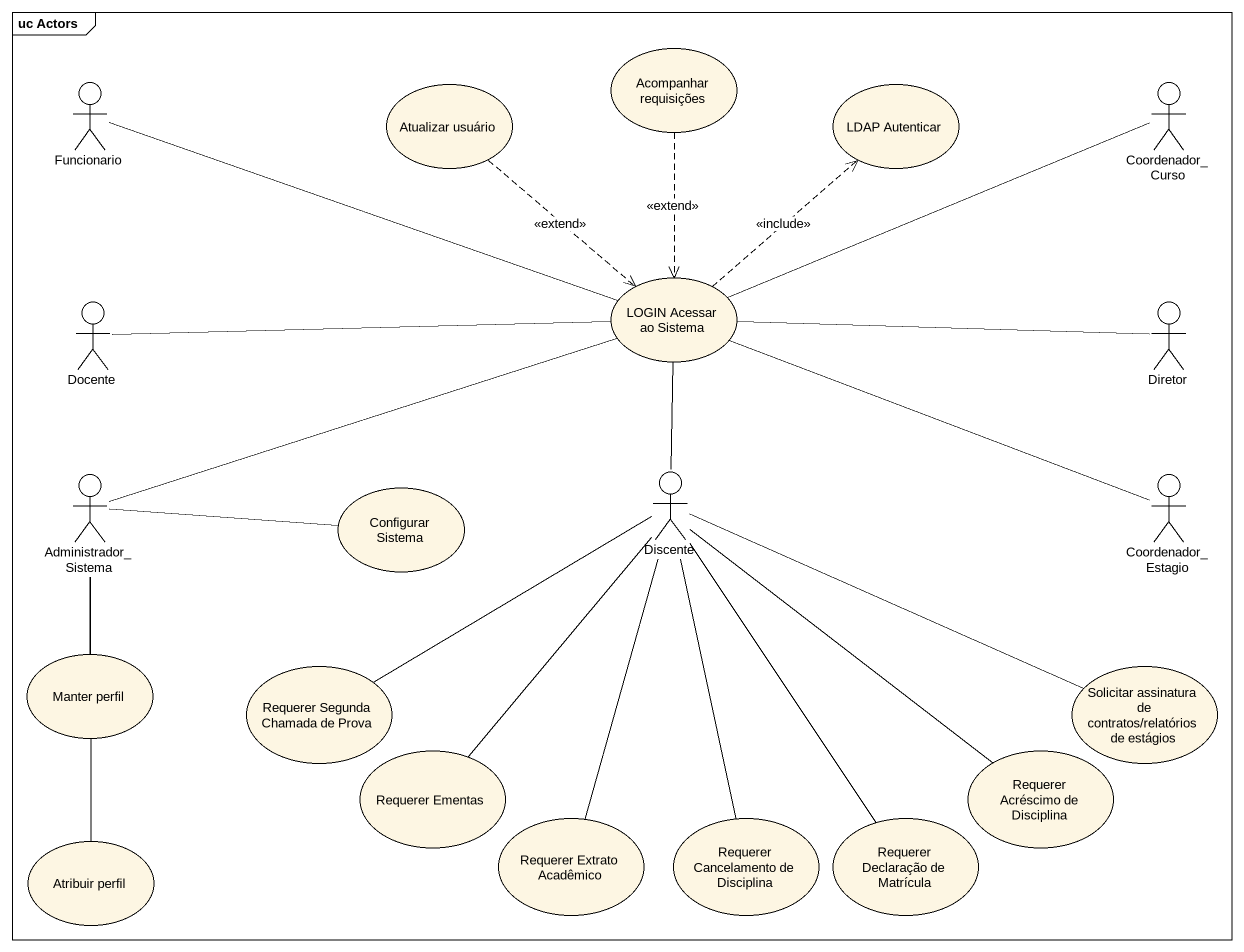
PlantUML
@startuml
mainframe uc Actors
usecase "Acompanhar requisições" as Acompanhar_requisições
actor Funcionario
usecase "Atualizar usuário" as Atualizar_usuário
usecase "LDAP Autenticar" as LDAP_Autenticar
actor Coordenador_Curso
actor Docente
usecase "LOGIN Acessar ao Sistema" as LOGIN_Acessar_ao_Sistema
actor Diretor
actor Administrador_Sistema
actor Discente
actor Coordenador_Estagio
usecase "Configurar Sistema" as Configurar_Sistema
usecase "Manter perfil" as Manter_perfil
usecase "Requerer Segunda Chamada de Prova" as Requerer_Segunda_Chamada_de
usecase "Solicitar assinatura de contratos/relatórios de estágios" as Solicitar_assinatura_de
usecase "Requerer Ementas" as Requerer_Ementas
usecase "Requerer Acréscimo de Disciplina" as Requerer_Acréscimo_de
usecase "Atribuir perfil" as Atribuir_perfil
usecase "Requerer Extrato Acadêmico" as Requerer_Extrato_Acadêmico
usecase "Requerer Cancelamento de Disciplina" as Requerer_Cancelamento_de
usecase "Requerer Declaração de Matrícula" as Requerer_Declaração_de
Acompanhar_requisições ..> LOGIN_Acessar_ao_Sistema : <<extend>>
Funcionario -right- LOGIN_Acessar_ao_Sistema
Atualizar_usuário ..> LOGIN_Acessar_ao_Sistema : <<extend>>
Coordenador_Curso -left- LOGIN_Acessar_ao_Sistema
Docente -right- LOGIN_Acessar_ao_Sistema
LOGIN_Acessar_ao_Sistema .up.> LDAP_Autenticar : <<include>>
Diretor -left- LOGIN_Acessar_ao_Sistema
Administrador_Sistema -right- LOGIN_Acessar_ao_Sistema
Administrador_Sistema -right- Configurar_Sistema
Administrador_Sistema -- Manter_perfil
Administrador_Sistema -- Atribuir_perfil
Discente -up- LOGIN_Acessar_ao_Sistema
Discente -left- Requerer_Segunda_Chamada_de
Discente -right- Solicitar_assinatura_de
Discente -- Requerer_Ementas
Discente -- Requerer_Acréscimo_de
Discente -- Requerer_Extrato_Acadêmico
Discente -- Requerer_Cancelamento_de
Discente -- Requerer_Declaração_de
Coordenador_Estagio -left- LOGIN_Acessar_ao_Sistema
@enduml
